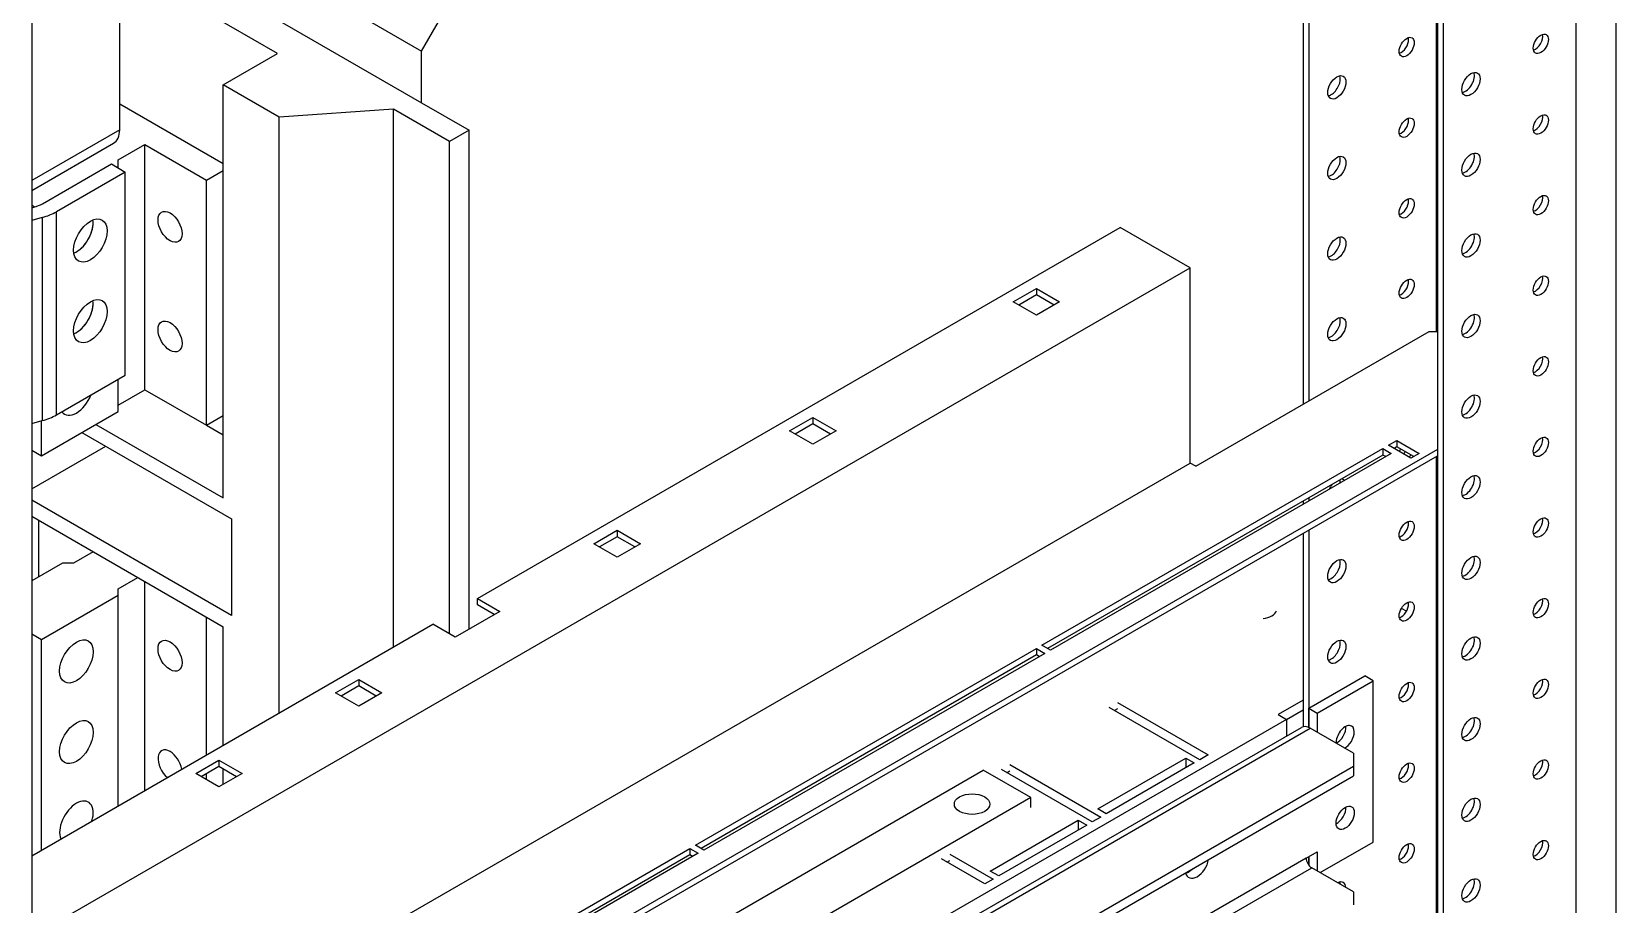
# Model space of a CAD drawing. Header units: millimetres. Extents: x -116965 to 323937, y 291661 to 566926.
# Drawn here: x -12826.8 to -12618.3, y 325280.4 to 325395.3 of the extents above; entities that cross this region are included whole.
import ezdxf

# ---------------------------------------------------------------- set-up
doc = ezdxf.new("R2010")
doc.units = ezdxf.units.MM
doc.layers.add('ALPHA', color=255, linetype='Continuous')

msp = doc.modelspace()

# ---------------------------------------------------------------- linework, layer by layer
at = {"layer": 'ALPHA'}
for p, q in [((-12623.621849, 325645.829245), (-12623.621849, 325221.251023)), ((-12641.822777, 325636.17009), (-12641.822777, 325211.591868)), ((-12641.087386, 325635.745512), (-12641.087386, 325211.16729)), ((-12642.006625, 325616.151227), (-12642.006625, 325355.842319)), ((-12658.736772, 325608.402675), (-12658.736772, 325346.713887)), ((-12659.472163, 325545.310351), (-12659.472163, 325346.289309)), ((-12826.773627, 325528.539511), (-12826.773627, 325103.961289)), ((-12618.290264, 325274.429445), (-12618.290264, 325526.204331)), ((-12815.191218, 325382.423719), (-12815.191218, 325418.743583)), ((-12815.191218, 325415.707849), (-12775.480101, 325392.780625)), ((-12815.191218, 325408.914597), (-12775.480101, 325385.987373)), ((-12794.416421, 325392.462191), (-12815.191218, 325404.456526)), ((-12775.480101, 325392.780625), (-12771.803146, 325399.149298)), ((-12775.480101, 325385.987373), (-12775.480101, 325392.780625)), ((-12801.586484, 325388.322553), (-12794.416421, 325392.462191)), ((-12801.586484, 325333.976541), (-12801.586484, 325388.322553)), ((-12794.232573, 325384.076771), (-12801.586484, 325388.322553)), ((-12801.586484, 325377.920387), (-12815.191218, 325385.775084)), ((-12779.157057, 325385.138217), (-12794.232573, 325384.076771)), ((-12779.157057, 325314.339798), (-12779.157057, 325385.138217)), ((-12771.803146, 325380.892434), (-12779.157057, 325385.138217)), ((-12775.480101, 325385.987373), (-12769.229277, 325382.378458)), ((-12815.191218, 325382.423719), (-12826.773627, 325375.736612)), ((-12794.232573, 325305.635944), (-12794.232573, 325384.076771)), ((-12769.229277, 325382.378458), (-12771.803146, 325380.892434)), ((-12769.229277, 325316.674978), (-12769.229277, 325382.378458)), ((-12826.773627, 325374.417616), (-12815.998935, 325380.638388)), ((-12815.375066, 325378.45111), (-12811.881958, 325380.467856)), ((-12811.881958, 325380.467856), (-12803.792657, 325375.797496)), ((-12811.881958, 325348.199911), (-12811.881958, 325380.467856)), ((-12771.803146, 325316.038111), (-12771.803146, 325380.892434)), ((-12825.368129, 325372.681612), (-12816.294305, 325377.920387)), ((-12816.294305, 325377.920387), (-12814.455827, 325376.858941)), ((-12815.375066, 325377.601953), (-12815.375066, 325378.45111)), ((-12814.455827, 325376.858941), (-12823.529651, 325371.620167)), ((-12815.558914, 325377.495809), (-12815.375066, 325377.601953)), ((-12815.375066, 325377.389664), (-12815.375066, 325377.601953)), ((-12814.455827, 325350.110513), (-12814.455827, 325376.858941)), ((-12803.792657, 325375.797496), (-12801.586484, 325377.07123)), ((-12803.792657, 325343.529551), (-12803.792657, 325375.797496)), ((-12826.773627, 325372.507014), (-12826.357633, 325372.26684)), ((-12826.773627, 325372.15339), (-12826.477634, 325372.233078)), ((-12825.378826, 325370.87261), (-12826.773627, 325370.497097)), ((-12825.378826, 325370.87261), (-12825.378826, 325344.124182)), ((-12823.529651, 325344.871739), (-12823.529651, 325371.620167)), ((-12768.126191, 325320.708471), (-12683.55622, 325369.534967)), ((-12674.363832, 325364.227739), (-12683.55622, 325369.534967)), ((-12826.773627, 325276.233903), (-12674.363832, 325364.227739)), ((-12674.363832, 325338.540757), (-12674.363832, 325364.227739)), ((-12697.638958, 325359.769668), (-12694.587086, 325361.531667)), ((-12694.587086, 325361.531667), (-12694.587086, 325360.682511)), ((-12694.587086, 325361.531667), (-12691.535213, 325359.769668)), ((-12694.587086, 325358.007668), (-12697.638958, 325359.769668)), ((-12694.587086, 325360.682511), (-12696.903567, 325359.34509)), ((-12692.270604, 325359.34509), (-12694.587086, 325360.682511)), ((-12691.535213, 325359.769668), (-12694.587086, 325358.007668)), ((-12673.628441, 325338.116178), (-12642.925864, 325355.842319)), ((-12642.925864, 325355.842319), (-12641.822777, 325355.842319)), ((-12823.529651, 325344.871739), (-12814.455827, 325350.110513)), ((-12815.375066, 325345.334008), (-12815.375066, 325349.57979)), ((-12815.375066, 325346.183165), (-12811.881958, 325348.199911)), ((-12811.881958, 325348.199911), (-12803.792657, 325343.529551)), ((-12825.486693, 325339.496058), (-12815.375066, 325345.334008)), ((-12803.792657, 325343.529551), (-12801.586484, 325344.803285)), ((-12727.0546, 325342.786539), (-12724.002728, 325344.548538)), ((-12724.002728, 325344.548538), (-12724.002728, 325343.699382)), ((-12724.002728, 325344.548538), (-12720.950855, 325342.786539)), ((-12826.773627, 325343.748669), (-12825.378826, 325344.124182)), ((-12825.486693, 325339.496058), (-12825.486693, 325344.095141)), ((-12820.155108, 325342.57425), (-12800.483397, 325331.216782)), ((-12818.31663, 325343.635695), (-12801.586484, 325333.976541)), ((-12803.792657, 325343.529551), (-12801.586484, 325342.255816)), ((-12724.002728, 325341.024539), (-12727.0546, 325342.786539)), ((-12724.002728, 325343.699382), (-12726.319209, 325342.361961)), ((-12721.686246, 325342.361961), (-12724.002728, 325343.699382)), ((-12720.950855, 325342.786539), (-12724.002728, 325341.024539)), ((-12826.773627, 325335.144131), (-12817.029696, 325340.769792)), ((-12693.851694, 325314.552087), (-12648.99284, 325340.451359)), ((-12648.99284, 325340.451359), (-12648.99284, 325339.602202)), ((-12648.99284, 325340.451359), (-12647.889754, 325339.814491)), ((-12648.257449, 325340.875937), (-12647.154363, 325341.512804)), ((-12645.315885, 325339.177624), (-12648.257449, 325340.875937)), ((-12647.154363, 325340.663648), (-12647.522058, 325340.451359)), ((-12647.154363, 325341.512804), (-12647.154363, 325340.663648)), ((-12647.154363, 325341.512804), (-12644.212798, 325339.814491)), ((-12644.948189, 325339.389913), (-12647.154363, 325340.663648)), ((-12641.822777, 325340.345214), (-12826.773627, 325233.563791)), ((-12826.773627, 325340.23907), (-12825.486693, 325339.496058)), ((-12826.773627, 325232.714635), (-12641.822777, 325339.496058)), ((-12826.773627, 325250.54692), (-12674.363832, 325338.540757)), ((-12648.99284, 325339.602202), (-12693.116303, 325314.127509)), ((-12647.889754, 325339.814491), (-12692.748608, 325313.91522)), ((-12673.628441, 325338.116178), (-12674.363832, 325338.540757)), ((-12648.625145, 325339.389913), (-12648.99284, 325339.602202)), ((-12644.212798, 325339.814491), (-12645.315885, 325339.177624)), ((-12642.006625, 325339.389913), (-12642.006625, 325231.016322)), ((-12800.483397, 325318.479436), (-12826.773627, 325333.658107)), ((-12659.472163, 325333.551963), (-12659.472163, 325333.127384)), ((-12658.736772, 325333.976541), (-12658.736772, 325333.551963)), ((-12826.773627, 325331.535216), (-12801.586484, 325316.993412)), ((-12825.854388, 325323.574374), (-12825.854388, 325331.004493)), ((-12800.483397, 325331.216782), (-12800.483397, 325318.479436)), ((-12752.793287, 325327.926301), (-12749.741414, 325329.688301)), ((-12749.741414, 325326.164301), (-12752.793287, 325327.926301)), ((-12749.741414, 325328.839144), (-12752.057896, 325327.501723)), ((-12749.741414, 325329.688301), (-12749.741414, 325328.839144)), ((-12749.741414, 325329.688301), (-12746.689542, 325327.926301)), ((-12747.424933, 325327.501723), (-12749.741414, 325328.839144)), ((-12746.689542, 325327.926301), (-12749.741414, 325326.164301)), ((-12659.472163, 325329.30618), (-12659.472163, 325303.827945)), ((-12658.736772, 325329.730759), (-12658.736772, 325303.713512)), ((-12818.684326, 325326.864856), (-12821.258194, 325325.378832)), ((-12822.728976, 325325.378832), (-12826.773627, 325323.043652)), ((-12821.258194, 325325.378832), (-12822.728976, 325325.378832)), ((-12815.375066, 325321.982206), (-12812.801197, 325323.46823)), ((-12815.375066, 325321.13305), (-12815.375066, 325321.982206)), ((-12811.881958, 325295.446067), (-12811.881958, 325322.937507)), ((-12825.486693, 325315.295099), (-12815.375066, 325321.13305)), ((-12815.375066, 325293.429321), (-12815.375066, 325321.13305)), ((-12768.126191, 325319.859315), (-12768.126191, 325320.708471)), ((-12768.126191, 325320.708471), (-12765.184627, 325319.010158)), ((-12765.920018, 325318.58558), (-12768.126191, 325319.859315)), ((-12803.792657, 325300.116428), (-12803.792657, 325318.267147)), ((-12765.184627, 325319.010158), (-12771.067755, 325315.613533)), ((-12645.900819, 325319.029437), (-12646.569428, 325319.415458)), ((-12826.773627, 325286.848358), (-12774.009319, 325317.311846)), ((-12826.773627, 325316.038111), (-12825.486693, 325315.295099)), ((-12801.586484, 325301.390162), (-12801.586484, 325316.993412)), ((-12771.067755, 325315.613533), (-12774.009319, 325317.311846)), ((-12825.486693, 325287.59137), (-12825.486693, 325315.295099)), ((-12739.44594, 325288.228237), (-12694.587086, 325314.127509)), ((-12694.587086, 325313.278352), (-12738.710549, 325287.803659)), ((-12693.483999, 325313.490642), (-12738.342853, 325287.59137)), ((-12694.587086, 325314.127509), (-12694.587086, 325313.278352)), ((-12694.587086, 325314.127509), (-12693.483999, 325313.490642)), ((-12694.21939, 325313.066063), (-12694.587086, 325313.278352)), ((-12692.748608, 325313.91522), (-12693.851694, 325314.552087)), ((-12786.805123, 325308.289558), (-12783.753251, 325310.051558)), ((-12783.753251, 325309.202401), (-12786.069732, 325307.86498)), ((-12783.753251, 325310.051558), (-12783.753251, 325309.202401)), ((-12783.753251, 325310.051558), (-12780.701378, 325308.289558)), ((-12781.436769, 325307.86498), (-12783.753251, 325309.202401)), ((-12658.736772, 325306.272812), (-12651.382861, 325310.518594)), ((-12657.633685, 325305.635944), (-12650.279775, 325309.881727)), ((-12650.279775, 325309.881727), (-12651.382861, 325310.518594)), ((-12650.279775, 325288.652816), (-12650.279775, 325309.881727)), ((-12783.753251, 325306.527559), (-12786.805123, 325308.289558)), ((-12780.701378, 325308.289558), (-12783.753251, 325306.527559)), ((-12659.472163, 325307.334257), (-12662.781422, 325305.423655)), ((-12673.076897, 325299.47956), (-12685.027002, 325306.378956)), ((-12683.923915, 325306.166667), (-12684.291611, 325305.954378)), ((-12683.923915, 325307.015824), (-12671.973811, 325300.116428)), ((-12662.781422, 325305.423655), (-12661.678336, 325304.786788)), ((-12661.678336, 325304.786788), (-12659.472163, 325306.060523)), ((-12658.736772, 325303.713512), (-12658.736772, 325306.272812)), ((-12658.736772, 325306.272812), (-12657.633685, 325305.635944)), ((-12657.633685, 325305.635944), (-12657.633685, 325303.088475)), ((-12826.773627, 325207.288327), (-12659.722924, 325303.735095)), ((-12826.773627, 325206.49693), (-12658.552924, 325303.619198)), ((-12661.678336, 325304.786788), (-12749.741414, 325253.943546)), ((-12661.678336, 325304.786788), (-12661.678336, 325302.606138)), ((-12652.853643, 325300.328717), (-12658.552924, 325303.619198)), ((-12805.1899, 325297.675103), (-12802.138027, 325299.437102)), ((-12802.138027, 325299.437102), (-12802.138027, 325298.587946)), ((-12802.138027, 325299.437102), (-12799.086154, 325297.675103)), ((-12698.080193, 325298.842693), (-12686.130088, 325291.943297)), ((-12686.497784, 325293.004742), (-12674.915375, 325299.691849)), ((-12673.812288, 325299.054982), (-12685.394697, 325292.367875)), ((-12674.915375, 325299.691849), (-12674.915375, 325298.418115)), ((-12674.915375, 325299.691849), (-12673.812288, 325299.054982)), ((-12671.973811, 325300.116428), (-12673.076897, 325299.47956)), ((-12652.853643, 325300.328717), (-12652.853643, 325298.630404)), ((-12826.773627, 325198.217654), (-12652.853643, 325298.630404)), ((-12826.773627, 325196.94392), (-12652.853643, 325297.356669)), ((-12802.138027, 325295.913103), (-12805.1899, 325297.675103)), ((-12802.138027, 325298.587946), (-12804.454509, 325297.250525)), ((-12803.792657, 325296.868404), (-12803.792657, 325297.632645)), ((-12799.821545, 325297.250525), (-12802.138027, 325298.587946)), ((-12799.086154, 325297.675103), (-12802.138027, 325295.913103)), ((-12801.586484, 325296.231537), (-12801.586484, 325298.269512)), ((-12751.212197, 325269.440651), (-12701.573301, 325298.099681)), ((-12695.322477, 325294.490766), (-12701.573301, 325298.099681)), ((-12687.233175, 325291.306429), (-12699.18328, 325298.205826)), ((-12698.080193, 325297.993536), (-12698.447889, 325297.781247)), ((-12652.853643, 325298.630404), (-12652.853643, 325297.356669)), ((-12695.322477, 325294.490766), (-12744.961373, 325265.831736)), ((-12695.322477, 325293.217031), (-12695.322477, 325294.490766)), ((-12685.394697, 325292.367875), (-12686.497784, 325293.004742)), ((-12700.654062, 325284.831612), (-12689.071653, 325291.518719)), ((-12687.968566, 325290.881851), (-12699.550975, 325284.194744)), ((-12689.071653, 325291.518719), (-12689.071653, 325290.244984)), ((-12689.071653, 325291.518719), (-12687.968566, 325290.881851)), ((-12686.130088, 325291.943297), (-12687.233175, 325291.306429)), ((-12657.26599, 325284.619322), (-12650.279775, 325288.652816)), ((-12659.104467, 325286.529924), (-12826.773627, 325189.72609)), ((-12785.040185, 325261.904388), (-12740.181331, 325287.803659)), ((-12740.181331, 325286.954503), (-12784.304794, 325261.479809)), ((-12739.078244, 325287.166792), (-12783.937098, 325261.26752)), ((-12740.181331, 325287.803659), (-12740.181331, 325286.954503)), ((-12740.181331, 325287.803659), (-12739.078244, 325287.166792)), ((-12739.813635, 325286.742214), (-12740.181331, 325286.954503)), ((-12738.342853, 325287.59137), (-12739.44594, 325288.228237)), ((-12701.389453, 325283.133299), (-12707.088733, 325286.42378)), ((-12706.353342, 325285.999202), (-12705.985647, 325286.211491)), ((-12705.985647, 325287.060647), (-12700.286366, 325283.770166)), ((-12659.104467, 325286.529924), (-12657.633685, 325287.379081)), ((-12658.736772, 325285.582244), (-12658.736772, 325286.742214)), ((-12658.736772, 325286.742214), (-12658.736772, 325285.582244)), ((-12657.633685, 325287.379081), (-12657.633685, 325284.831612)), ((-12826.773627, 325188.027777), (-12658.369076, 325285.25619)), ((-12699.550975, 325284.194744), (-12700.654062, 325284.831612)), ((-12652.853643, 325282.071853), (-12658.369076, 325285.25619)), ((-12700.286366, 325283.770166), (-12701.389453, 325283.133299)), ((-12652.853643, 325282.071853), (-12652.853643, 325280.37354))]:
    msp.add_line(p, q, dxfattribs=at)
for centre, major_axis, start_param, end_param in [((-12645.867428, 325393.311347), (0.702, 1.2159), 2.3561944902, 8.6393797974), ((-12628.218043, 325393.735926), (0.702, 1.2159), 2.3561944902, 8.6393797974), ((-12628.953434, 325394.160504), (0.702, 1.2159), 3.692878252, 5.7318997087), ((-12646.602819, 325393.735926), (0.702, 1.2159), 3.692878252, 3.926990817), ((-12646.602819, 325393.735926), (0.702, 1.2159), 3.926990817, 5.7318997087), ((-12655.059816, 325388.00412), (0.845, 1.463583), 2.3561944902, 8.6393797974), ((-12655.795207, 325388.428698), (0.845, 1.463583), 3.926990817, 5.8329886172), ((-12637.410431, 325388.428698), (0.845, 1.463583), 2.3561944902, 8.6393797974), ((-12638.145822, 325388.853276), (0.845, 1.463583), 3.5917893435, 5.8329886172), ((-12655.795207, 325388.428698), (0.845, 1.463583), 3.5917893435, 3.926990817), ((-12645.867428, 325382.696892), (0.702, 1.2159), 2.3561944902, 8.6393797974), ((-12628.218043, 325383.12147), (0.702, 1.2159), 2.3561944902, 8.6393797974), ((-12628.953434, 325383.546048), (0.702, 1.2159), 3.692878252, 5.7318997087), ((-12817.948935, 325384.015887), (-1.95, 3.377499), 3.1415926536, 3.926990817), ((-12646.602819, 325383.12147), (0.702, 1.2159), 3.926990817, 5.7318997087), ((-12646.602819, 325383.12147), (0.702, 1.2159), 3.692878252, 3.926990817), ((-12655.059816, 325377.389664), (0.845, 1.463583), 2.3561944902, 8.6393797974), ((-12655.795207, 325377.814242), (0.845, 1.463583), 3.926990817, 5.8329886172), ((-12637.410431, 325377.814242), (0.845, 1.463583), 2.3561944902, 8.6393797974), ((-12638.145822, 325378.23882), (0.845, 1.463583), 3.5917893435, 5.8329886172), ((-12655.795207, 325377.814242), (0.845, 1.463583), 3.5917893435, 3.926990817), ((-12628.218043, 325372.507014), (0.702, 1.2159), 2.3561944902, 8.6393797974), ((-12628.953434, 325372.931593), (0.702, 1.2159), 3.692878252, 5.7318997087), ((-12828.125845, 325374.27378), (-3.9, 0), 2.0071286398, 2.3561944902), ((-12808.572699, 325369.641111), (-1.118, 1.936433), 0.7853981634, 7.0685834706), ((-12645.867428, 325372.082436), (0.702, 1.2159), 2.3561944902, 8.6393797974), ((-12646.602819, 325372.507014), (0.702, 1.2159), 3.926990817, 5.7318997087), ((-12828.125845, 325374.27378), (-6.5, 0), 2.0071286398, 2.3561944902), ((-12819.052021, 325367.836654), (1.56, 2.701999), 2.3561944902, 8.6393797974), ((-12820.890499, 325368.8981), (1.56, 2.701999), 3.7717298997, 5.6530480611), ((-12820.890499, 325368.8981), (1.56, 2.701999), 3.926990817, 5.6530480611), ((-12646.602819, 325372.507014), (0.702, 1.2159), 3.692878252, 3.926990817), ((-12655.059816, 325366.775208), (0.845, 1.463583), 2.3561944902, 8.6393797974), ((-12655.795207, 325367.199787), (0.845, 1.463583), 3.926990817, 5.8329886172), ((-12637.410431, 325367.199787), (0.845, 1.463583), 2.3561944902, 8.6393797974), ((-12638.145822, 325367.624365), (0.845, 1.463583), 3.5917893435, 5.8329886172), ((-12820.890499, 325368.8981), (1.56, 2.701999), 3.7717298997, 3.926990817), ((-12655.795207, 325367.199787), (0.845, 1.463583), 3.5917893435, 3.926990817), ((-12645.867428, 325361.467981), (0.702, 1.2159), 2.3561944902, 8.6393797974), ((-12646.602819, 325361.892559), (0.702, 1.2159), 3.926990817, 5.7318997087), ((-12628.218043, 325361.892559), (0.702, 1.2159), 2.3561944902, 8.6393797974), ((-12628.953434, 325362.317137), (0.702, 1.2159), 3.692878252, 5.7318997087), ((-12819.052021, 325357.222198), (1.56, 2.701999), 2.3561944902, 8.6393797974), ((-12820.890499, 325358.283644), (1.56, 2.701999), 3.7717298997, 5.6530480611), ((-12820.890499, 325358.283644), (1.56, 2.701999), 3.926990817, 5.6530480611), ((-12646.602819, 325361.892559), (0.702, 1.2159), 3.692878252, 3.926990817), ((-12808.572699, 325355.205452), (-1.118, 1.936433), 0.7853981634, 7.0685834706), ((-12655.059816, 325356.160753), (0.845, 1.463583), 2.3561944902, 8.6393797974), ((-12655.795207, 325356.585331), (0.845, 1.463583), 3.926990817, 5.8329886172), ((-12637.410431, 325356.585331), (0.845, 1.463583), 2.3561944902, 8.6393797974), ((-12638.145822, 325357.009909), (0.845, 1.463583), 3.5917893435, 5.8329886172), ((-12820.890499, 325358.283644), (1.56, 2.701999), 3.7717298997, 3.926990817), ((-12655.795207, 325356.585331), (0.845, 1.463583), 3.5917893435, 3.926990817), ((-12628.218043, 325351.278103), (0.702, 1.2159), 2.3561944902, 8.6393797974), ((-12628.953434, 325351.702682), (0.702, 1.2159), 3.692878252, 5.7318997087), ((-12820.890499, 325347.669188), (1.56, 2.701999), 2.8797932658, 4.9741883682), ((-12637.410431, 325345.970876), (0.845, 1.463583), 2.3561944902, 8.6393797974), ((-12638.145822, 325346.395454), (0.845, 1.463583), 3.5917893435, 5.8329886172), ((-12828.125845, 325347.525352), (-6.5, 0), 2.0071286398, 2.3561944902), ((-12645.867428, 325340.23907), (0.702, 1.2159), 1.7685003004, 2.0468890793), ((-12628.218043, 325340.663648), (0.702, 1.2159), 2.3561944902, 8.6393797974), ((-12628.953434, 325341.088226), (0.702, 1.2159), 3.692878252, 5.7318997087), ((-12646.602819, 325340.663648), (0.702, 1.2159), 4.2362962279, 4.5146850068), ((-12645.867428, 325340.23907), (0.702, 1.2159), 4.2362962279, 4.5146850068), ((-12655.795207, 325335.35642), (0.845, 1.463583), 5.4207880031, 5.730655322), ((-12655.059816, 325334.931842), (0.845, 1.463583), 6.066397444, 6.5065136676), ((-12637.410431, 325335.35642), (0.845, 1.463583), 2.3561944902, 8.6393797974), ((-12638.145822, 325335.780998), (0.845, 1.463583), 3.5917893435, 5.8329886172), ((-12655.059816, 325334.931842), (0.845, 1.463583), 1.3474679664, 1.7875841899), ((-12645.867428, 325329.624614), (0.702, 1.2159), 2.3561944902, 8.6393797974), ((-12646.602819, 325330.049192), (0.702, 1.2159), 3.926990817, 5.7318997087), ((-12628.218043, 325330.049192), (0.702, 1.2159), 2.3561944902, 8.6393797974), ((-12628.953434, 325330.47377), (0.702, 1.2159), 3.692878252, 5.7318997087), ((-12646.602819, 325330.049192), (0.702, 1.2159), 3.692878252, 3.926990817), ((-12655.059816, 325324.317386), (0.845, 1.463583), 2.3561944902, 8.6393797974), ((-12655.795207, 325324.741964), (0.845, 1.463583), 3.926990817, 5.8329886172), ((-12637.410431, 325324.741964), (0.845, 1.463583), 2.3561944902, 8.6393797974), ((-12638.145822, 325325.166543), (0.845, 1.463583), 3.5917893435, 5.8329886172), ((-12655.795207, 325324.741964), (0.845, 1.463583), 3.5917893435, 3.926990817), ((-12645.867428, 325319.010158), (0.702, 1.2159), 2.3561944902, 8.6393797974), ((-12646.602819, 325319.434737), (0.702, 1.2159), 3.926990817, 5.7318997087), ((-12628.218043, 325319.434737), (0.702, 1.2159), 2.3561944902, 8.6393797974), ((-12628.953434, 325319.859315), (0.702, 1.2159), 3.692878252, 5.7318997087), ((-12665.171443, 325319.328592), (-2.21, 0), 1.7530030846, 2.9593858958), ((-12646.602819, 325319.434737), (0.702, 1.2159), 3.692878252, 3.926990817), ((-12820.890499, 325312.429196), (1.56, 2.701999), 2.3561944902, 8.6393797974), ((-12808.572699, 325313.172208), (-1.118, 1.936433), 0.7853981634, 7.0685834706), ((-12655.059816, 325313.702931), (0.845, 1.463583), 2.3561944902, 8.6393797974), ((-12637.410431, 325314.127509), (0.845, 1.463583), 2.3561944902, 8.6393797974), ((-12638.145822, 325314.552087), (0.845, 1.463583), 3.5917893435, 5.8329886172), ((-12655.795207, 325314.127509), (0.845, 1.463583), 3.926990817, 5.8329886172), ((-12655.795207, 325314.127509), (0.845, 1.463583), 3.5917893435, 3.926990817), ((-12645.867428, 325308.395703), (0.702, 1.2159), 2.3561944902, 8.6393797974), ((-12646.602819, 325308.820281), (0.702, 1.2159), 3.926990817, 5.7318997087), ((-12628.218043, 325308.820281), (0.702, 1.2159), 2.3561944902, 8.6393797974), ((-12628.953434, 325309.244859), (0.702, 1.2159), 3.692878252, 5.7318997087), ((-12646.602819, 325308.820281), (0.702, 1.2159), 3.692878252, 3.926990817), ((-12820.890499, 325301.81474), (1.56, 2.701999), 2.3561944902, 8.6393797974), ((-12637.410431, 325303.513053), (0.845, 1.463583), 2.3561944902, 8.6393797974), ((-12638.145822, 325303.937632), (0.845, 1.463583), 3.5917893435, 5.8329886172), ((-12658.552924, 325301.708596), (-1.17, 2.026499), 5.4977871438, 6.2831853072), ((-12653.95673, 325302.451608), (0.845, 1.463583), 5.4977871438, 8.7196052385), ((-12655.059816, 325303.088475), (0.845, 1.463583), 3.8527538677, 5.5720240931), ((-12655.059816, 325303.088475), (0.845, 1.463583), 3.8527538677, 5.5720240931), ((-12653.95673, 325302.451608), (0.845, 1.463583), 3.8467653759, 5.4977871438), ((-12808.572699, 325298.736548), (-1.118, 1.936433), 5.4977871438, 8.4178280686), ((-12808.572699, 325298.736548), (-1.118, 1.936433), 4.1485425457, 5.4977871438), ((-12645.867428, 325297.781247), (0.702, 1.2159), 2.3561944902, 8.6393797974), ((-12646.602819, 325298.205826), (0.702, 1.2159), 3.926990817, 5.7318997087), ((-12628.218043, 325298.205826), (0.702, 1.2159), 2.3561944902, 8.6393797974), ((-12628.953434, 325298.630404), (0.702, 1.2159), 3.692878252, 5.7318997087), ((-12646.602819, 325298.205826), (0.702, 1.2159), 3.692878252, 3.926990817), ((-12703.044083, 325293.64161), (-2.34, 0), 2.3561944902, 8.6393797974), ((-12637.410431, 325292.898598), (0.845, 1.463583), 2.3561944902, 8.6393797974), ((-12820.890499, 325291.200285), (1.56, 2.701999), 0.7853981634, 2.7405912647), ((-12820.890499, 325291.200285), (1.56, 2.701999), 5.1133903693, 7.0685834706), ((-12653.95673, 325291.837152), (0.845, 1.463583), 2.3561944902, 8.6393797974), ((-12655.059816, 325292.47402), (0.845, 1.463583), 3.8527538677, 5.5720240931), ((-12655.059816, 325292.47402), (0.845, 1.463583), 3.8527538677, 5.5720240931), ((-12638.145822, 325293.323176), (0.845, 1.463583), 3.5917893435, 5.8329886172), ((-12645.867428, 325287.166792), (0.702, 1.2159), 2.3561944902, 8.6393797974), ((-12646.602819, 325287.59137), (0.702, 1.2159), 3.926990817, 5.7318997087), ((-12628.218043, 325287.59137), (0.702, 1.2159), 2.3561944902, 8.6393797974), ((-12628.953434, 325288.015948), (0.702, 1.2159), 3.692878252, 5.7318997087), ((-12673.444593, 325285.893057), (1.105, 1.913916), 2.593715661, 5.260265973), ((-12658.369076, 325286.105346), (-0.52, 0.900666), 0.7853981634, 2.3561944902), ((-12646.602819, 325287.59137), (0.702, 1.2159), 3.692878252, 3.926990817), ((-12674.547679, 325286.529924), (1.105, 1.913916), 3.6641919759, 4.2716919968), ((-12655.059816, 325281.859564), (0.845, 1.463583), 5.5780125849, 6.9883580295), ((-12655.795207, 325282.284142), (0.845, 1.463583), 5.5780125849, 5.8329886172), ((-12637.410431, 325282.284142), (0.845, 1.463583), 2.3561944902, 8.6393797974), ((-12638.145822, 325282.70872), (0.845, 1.463583), 3.5917893435, 5.8329886172)]:
    msp.add_ellipse(centre, major_axis=major_axis, ratio=0.5773502692, start_param=start_param, end_param=end_param, dxfattribs=at)

doc.saveas('drawing.dxf')
